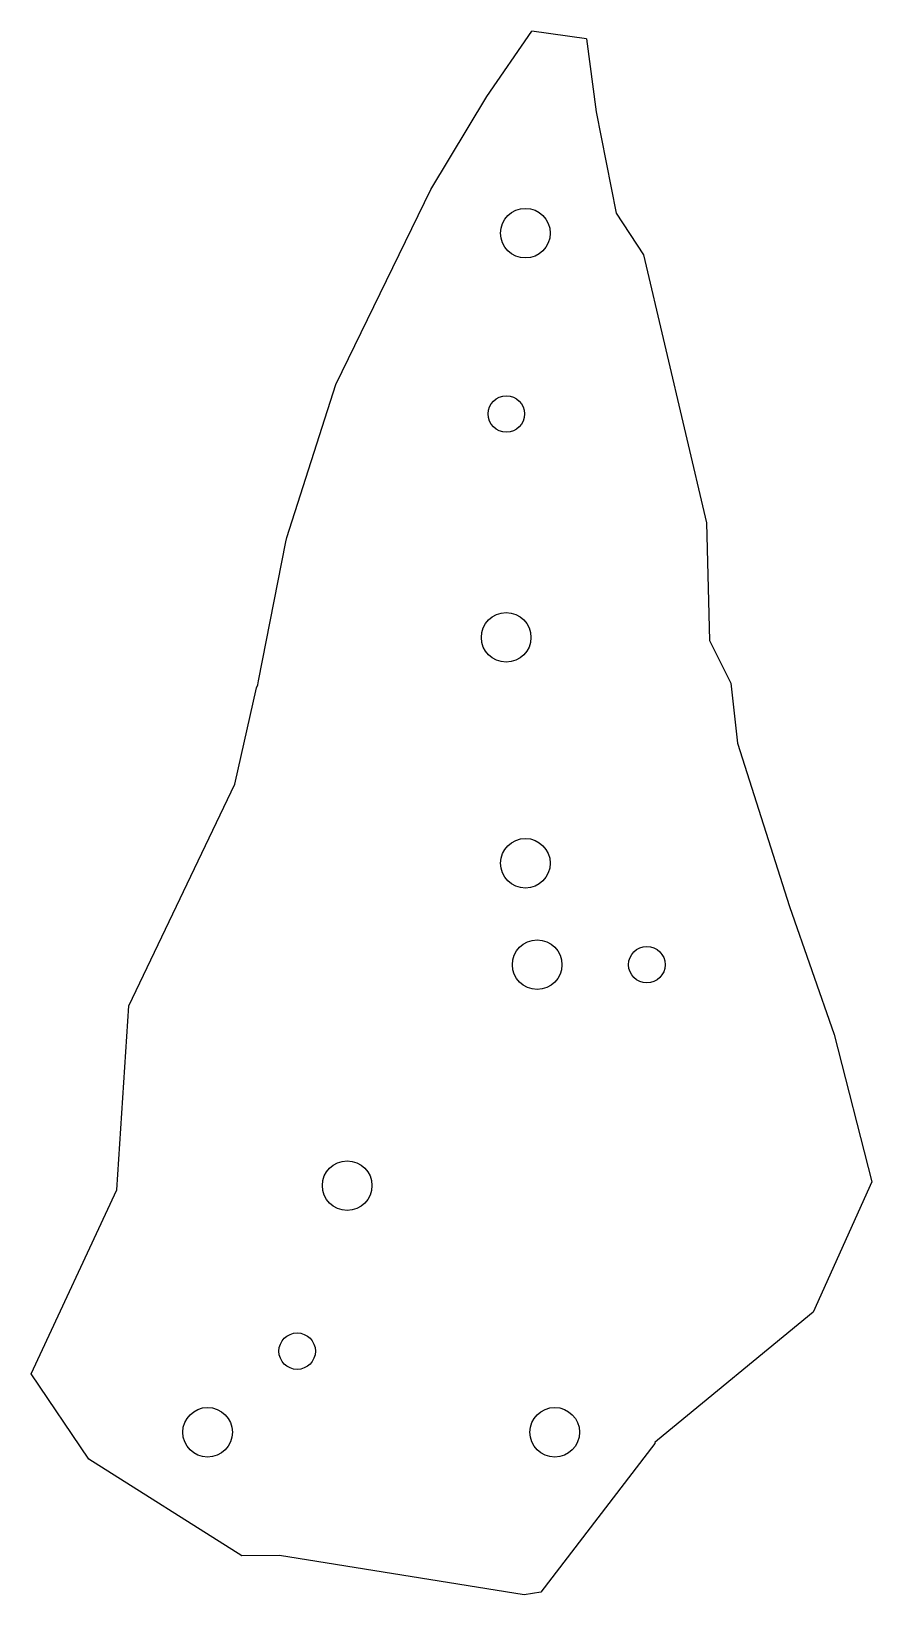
# Model space of a CAD drawing. Header units: millimetres. Extents: x 52 to 259, y 54 to 440.
import ezdxf

# ---------------------------------------------------------------- set-up
doc = ezdxf.new("R2010")
doc.units = ezdxf.units.MM
doc.linetypes.add('SLD-Durchgehend', pattern=[0])

msp = doc.modelspace()

# ---------------------------------------------------------------- linework, layer by layer
at = {"color": 7, "linetype": 'SLD-Durchgehend', "lineweight": 25}
for p, q in [((163.96, 423.9), (175.1, 439.98)), ((188.57, 438.08), (175.1, 439.98)), ((188.57, 438.08), (190.9, 420.1)), ((150.18, 400.98), (163.96, 423.9)), ((190.9, 420.1), (195.89, 395.15)), ((126.77, 352.88), (150.18, 400.98)), ((195.89, 395.15), (202.63, 384.86)), ((202.63, 384.86), (218.17, 318.73)), ((114.65, 315.11), (126.77, 352.88)), ((218.17, 318.73), (218.86, 289.74)), ((107.66, 279.77), (114.45, 314.08)), ((114.45, 314.08), (114.65, 315.11)), ((218.86, 289.74), (224.13, 279.17)), ((101.88, 254.28), (107.15, 278.04)), ((107.15, 278.04), (107.48, 278.75)), ((107.48, 278.75), (107.66, 279.77)), ((224.13, 279.17), (225.8, 264.42)), ((225.8, 264.42), (238.58, 224.08)), ((75.73, 199.6), (101.88, 254.28)), ((238.58, 224.08), (249.62, 192.52)), ((72.78, 154.23), (75.73, 199.6)), ((249.62, 192.52), (258.88, 156.18)), ((258.88, 156.18), (244.45, 124.05)), ((51.65, 108.82), (72.78, 154.23)), ((244.45, 124.05), (206.1, 92.53)), ((65.85, 87.78), (51.65, 108.82)), ((205.37, 91.71), (177.33, 55.02)), ((205.41, 91.88), (205.37, 91.71)), ((206.1, 92.53), (205.41, 91.88)), ((103.56, 63.93), (65.85, 87.78)), ((112.87, 64.07), (103.56, 63.93)), ((173.18, 54.37), (112.87, 64.07)), ((177.33, 55.02), (173.18, 54.37))]:
    msp.add_line(p, q, dxfattribs=at)
for centre, radius in [((173.48, 390.18), 6.12), ((168.8, 345.6), 4.5), ((168.75, 290.5), 6.12), ((173.48, 234.77), 6.12), ((176.39, 209.77), 6.12), ((203.44, 209.77), 4.5), ((129.54, 155.27), 6.12), ((117.21, 114.45), 4.5), ((95.13, 94.45), 6.12), ((180.73, 94.45), 6.12)]:
    msp.add_circle(centre, radius, dxfattribs=at)

doc.saveas('drawing.dxf')
